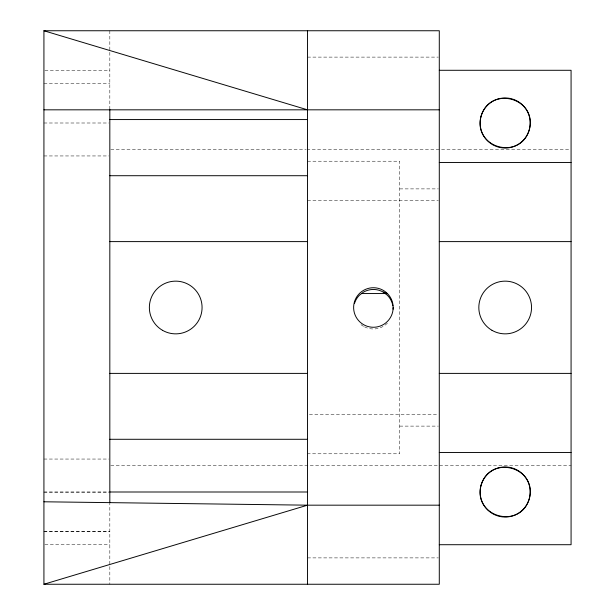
<?xml version="1.0" encoding="UTF-8"?>
<svg xmlns="http://www.w3.org/2000/svg" width="615" height="615" viewBox="0 0 615 615"><rect width="100%" height="100%" fill="white"/><g stroke="black" fill="none" stroke-linecap="round" stroke-linejoin="round"><path stroke-width="0.46" stroke-dasharray="3.08 2.31" d="M307.5 57.11L438.334 57.11M44.887 70.287L109.824 70.287M43.926 83.463L109.824 83.463M43.926 123L108.863 123M110.785 149.36L305.855 149.36M306.816 149.36L570.113 149.36M43.926 155.949L108.863 155.949M307.5 161.215L399.75 161.215L399.75 453.785L307.5 453.785M399.75 188.89L438.341 188.89M307.5 200.751L438.334 200.751M309.407 414.249L438.334 414.249M399.75 426.11L438.341 426.11M43.926 459.051L108.863 459.051M110.785 465.64L571.074 465.64M43.926 492L108.863 492M43.926 492.161L108.863 492.161M43.926 531.375L109.824 531.375M43.926 531.537L109.824 531.537M44.887 544.713L109.824 544.713M307.5 557.89L438.334 557.89M109.824 30.75L109.824 108.87M109.824 501.886L109.824 584.25M387.373 323.198A19.765 19.765 0 0 1 364.257 326.757M363.511 326.342A19.765 19.765 0 0 1 360.682 324.366"/><path stroke-width="0.92" d="M393.077 309.184L393.162 307.5A19.765 19.765 0 0 0 363.511 290.38A19.765 19.765 0 0 0 363.511 324.62A19.765 19.765 0 0 0 393.162 307.5M43.926 584.25L439.287 584.25L439.287 30.75L43.926 30.75L43.926 584.25L307.5 505.176L439.287 505.176M439.287 70.287L571.074 70.287L571.074 544.713L439.287 544.713M43.926 109.824L439.287 109.824M109.824 119.564L307.5 119.564M439.287 162.537L571.074 162.537M109.824 175.713L307.5 175.713M109.824 241.61L307.5 241.61M439.287 241.61L571.074 241.61M361.628 293.547L387.373 293.547L383.276 292.102A19.765 19.765 0 0 0 363.511 292.102L359.414 295.246A19.765 19.765 0 0 0 354.54 303.28M109.824 373.39L307.5 373.39M439.287 373.39L571.074 373.39M109.824 439.287L307.5 439.287M439.287 452.463L571.074 452.463M109.824 492L307.5 492M43.926 501.786L307.5 505.176M43.926 30.75L307.5 109.824M383.276 292.102L387.373 295.246A19.765 19.765 0 0 1 392.862 305.786M307.5 30.75L307.5 584.25M109.824 109.301L109.824 502.64M480.991 116.519C472.897 148.207 520.528 160.969 529.361 129.481C537.456 97.793 489.832 85.031 480.991 116.519M480.991 485.519C472.897 517.207 520.528 529.969 529.361 498.481C537.456 466.793 489.832 454.031 480.991 485.519M492 330.324A26.36 26.36 0 0 0 531.537 307.5A26.36 26.36 0 0 0 492 284.676A26.36 26.36 0 0 0 492 330.324M162.537 330.324A26.36 26.36 0 0 0 202.074 307.5A26.36 26.36 0 0 0 162.537 284.676A26.36 26.36 0 0 0 162.537 330.324M492.661 144.686A25.038 25.038 0 0 0 530.215 123A25.038 25.038 0 0 0 492.661 101.314A25.038 25.038 0 0 0 492.661 144.686M487.472 509.704A25.038 25.038 0 0 0 529.361 498.481A25.038 25.038 0 0 0 498.696 467.815A25.038 25.038 0 0 0 487.472 509.704"/></g></svg>
